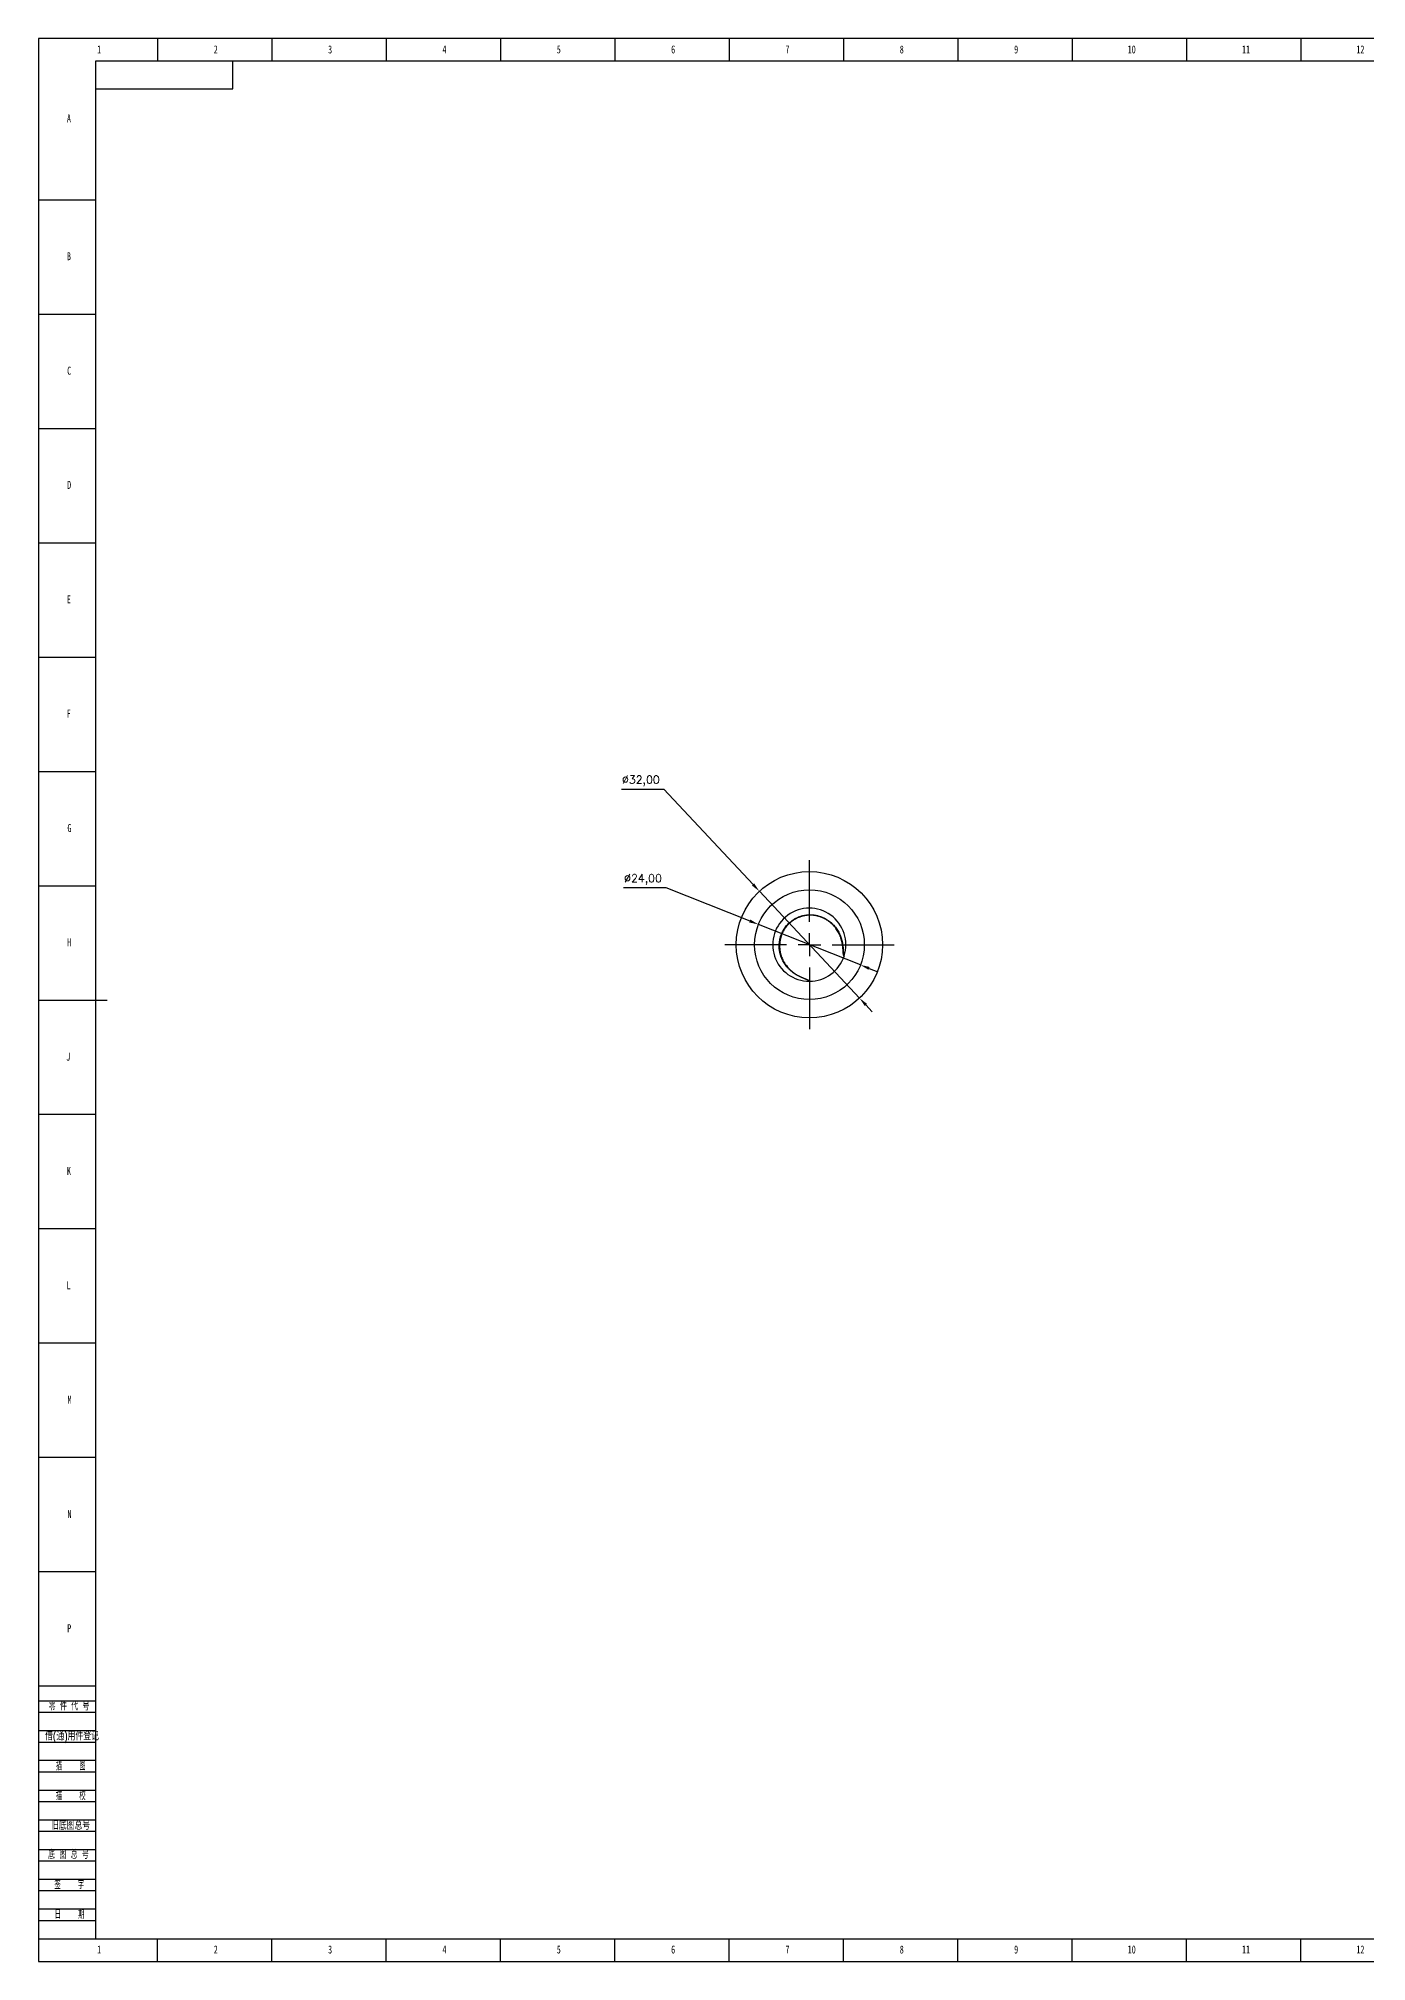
# Model space of a CAD drawing. Header units: millimetres. Extents: x 0 to 1189, y 0 to 841.
# Drawn here: x 0 to 581, y 0 to 841 of the extents above; entities that cross this region are included whole.
import ezdxf

# ---------------------------------------------------------------- set-up
doc = ezdxf.new("R2010")
doc.units = ezdxf.units.MM
doc.header["$PDSIZE"] = -1
for name, color, linetype in [('10', 7, 'Continuous'), ('5', 7, 'Continuous'), ('9', 7, 'Continuous')]:
    doc.layers.add(name, color=color, linetype=linetype)
doc.layers.add('文字层', color=3, linetype='Continuous', lineweight=25)
doc.styles.add('SLDTEXTSTYLE2', font='TXT', dxfattribs={"width": 0.7, "bigfont": 'bigfont'})
doc.styles.add('SLDTEXTSTYLE3', font='TXT', dxfattribs={"width": 0.7})
doc.styles.add('SLDTEXTSTYLE5', font='TXT', dxfattribs={"width": 0.614286, "bigfont": 'bigfont'})
doc.styles.add('SLDTEXTSTYLE7', font='TXT', dxfattribs={"width": 0.566667, "bigfont": 'bigfont'})
doc.styles.get("Standard").update_dxf_attribs({"font": 'txt.shx', "height": 7})
doc.dimstyles.new('ISO-25', dxfattribs={"dimtxt": 2.5, "dimasz": 2.5, "dimexe": 1.25, "dimexo": 0.625, "dimtad": 1, "dimtxsty": 'Standard', "dimcen": 2.5, "dimadec": 0, "dimazin": 0, "dimtfac": 1, "dimtmove": 0, "dimatfit": 3, "dimfxl": 1, "dimarcsym": 0})

# ---------------------------------------------------------------- blocks, each defined once
blk = doc.blocks.new('SW_CENTERMARKSYMBOL_0')
at = {"layer": '10', "color": 0}
for p, q in [((0, 10), (0, 37)), ((-10, 0), (-37, 0)), ((0, 0), (-5, 0)), ((0, 0), (0, 5)), ((0, 0), (0, -5)), ((0, 0), (5, 0)), ((10, 0), (37, 0)), ((0, -10), (0, -37))]:
    blk.add_line(p, q, dxfattribs=at)
blk = doc.blocks.new('SW_CENTERMARKSYMBOL_1')
at = {"layer": '10', "color": 0}
for p, q in [((0, 10), (0, 37)), ((-10, 0), (-37, 0)), ((0, 0), (-5, 0)), ((0, 0), (0, 5)), ((0, 0), (0, -5)), ((0, 0), (5, 0)), ((10, 0), (37, 0)), ((0, -10), (0, -37))]:
    blk.add_line(p, q, dxfattribs=at)
blk = doc.blocks.new('*D6')
at = {"layer": 'Defpoints', "color": 0, "transparency": 16777216}
for p in [(315.28, 468.05), (359.03, 421.33)]:
    blk.add_point(p, dxfattribs=at)
at = {"layer": '文字层', "color": 0, "lineweight": -2, "transparency": 16777216}
for p, q in [((254.97, 512.76), (273.41, 512.76)), ((273.41, 512.76), (312.49, 471.02)), ((359.03, 421.33), (315.28, 468.05)), ((361.81, 418.35), (364.6, 415.37))]:
    blk.add_line(p, q, dxfattribs=at)
at = {"layer": '文字层', "color": 0, "transparency": 16777216}
for points in [[(312.99, 471.49), (312, 470.56), (315.28, 468.05)], [(362.31, 418.82), (361.32, 417.89), (359.03, 421.33)]]:
    blk.add_solid(points, dxfattribs=at)
at = {"layer": '文字层', "color": 0, "transparency": 16777216, "insert": (263.43, 516.33), "char_height": 3.5, "attachment_point": 5}
blk.add_mtext('∅32,00', dxfattribs=at)
blk = doc.blocks.new('*D7')
at = {"layer": 'Defpoints', "color": 0, "transparency": 16777216}
for p in [(314.85, 453.55), (359.46, 435.83)]:
    blk.add_point(p, dxfattribs=at)
at = {"layer": '文字层', "color": 0, "lineweight": -2, "transparency": 16777216}
for p, q in [((255.9, 469.64), (274.34, 469.64)), ((274.34, 469.64), (311.06, 455.05)), ((359.46, 435.83), (314.85, 453.55)), ((363.25, 434.32), (367.04, 432.82))]:
    blk.add_line(p, q, dxfattribs=at)
at = {"layer": '文字层', "color": 0, "transparency": 16777216}
for points in [[(311.31, 455.69), (310.81, 454.42), (314.85, 453.55)], [(363.5, 434.95), (363, 433.69), (359.46, 435.83)]]:
    blk.add_solid(points, dxfattribs=at)
at = {"layer": '文字层', "color": 0, "transparency": 16777216, "insert": (264.36, 473.2), "char_height": 3.5, "attachment_point": 5}
blk.add_mtext('∅24,00', dxfattribs=at)

msp = doc.modelspace()

# ---------------------------------------------------------------- linework, layer by layer
at = {"color": 7, "linetype": 'Continuous', "lineweight": 25}
msp.add_line((352.371, 439.745), (352.366, 439.73), dxfattribs=at)
for radius in [32, 24]:
    msp.add_circle((337.153, 444.688), radius, dxfattribs=at)
for centre, radius, start, end in [((337.09, 444.67), 15.982, 342.105895, 270.190409), ((337.153, 444.688), 16, 270.020345, 341.947399)]:
    msp.add_arc(centre, radius, start, end, dxfattribs=at)
for points, knots in [([(337.143, 428.688), (337.141, 428.709), (337.138, 428.752), (337.103, 428.832), (337.035, 428.917), (336.935, 429.002), (336.714, 429.151), (336.185, 429.399), (335.346, 429.714), (334.505, 430.035), (333.921, 430.275), (333.589, 430.417), (333.33, 430.531), (333.084, 430.644), (332.757, 430.799), (332.202, 431.076), (331.413, 431.514), (330.501, 432.098), (329.34, 432.951), (328.398, 433.799), (327.721, 434.525), (327.48, 434.797), (327.129, 435.208), (326.409, 436.134), (325.461, 437.68), (324.754, 439.35), (324.42, 440.479), (324.292, 441.004), (324.213, 441.357), (324.092, 441.98), (323.971, 442.882), (323.912, 443.97), (323.939, 445.057), (324.05, 446.138), (324.214, 447.032), (324.367, 447.651), (324.452, 447.959), (324.503, 448.133), (324.635, 448.566), (324.892, 449.291), (325.337, 450.284), (325.861, 451.241), (326.463, 452.157), (327.137, 453.021), (327.661, 453.591), (327.983, 453.91), (328.112, 454.036), (328.342, 454.254), (328.816, 454.674), (329.53, 455.236), (330.289, 455.74), (330.92, 456.105), (331.561, 456.442), (332.386, 456.815), (333.154, 457.089), (333.63, 457.233), (333.805, 457.283), (334.069, 457.356), (334.644, 457.498), (335.538, 457.663), (336.62, 457.775), (337.706, 457.8), (338.613, 457.749), (339.336, 457.664), (339.875, 457.579), (340.276, 457.499), (340.541, 457.44), (340.717, 457.398), (341.198, 457.278), (341.975, 457.042), (342.988, 456.647), (343.969, 456.174), (344.909, 455.627), (345.8, 455.012), (346.395, 454.53), (346.732, 454.232), (346.866, 454.112), (347.098, 453.897), (347.809, 453.2), (348.863, 451.958), (349.823, 450.423), (350.374, 449.287), (350.605, 448.739), (350.71, 448.474), (350.775, 448.306), (350.944, 447.848), (351.19, 447.092), (351.459, 446.05), (351.665, 444.994), (351.812, 443.926), (351.907, 442.85), (351.956, 441.892), (351.986, 441.234), (352.01, 440.876), (352.027, 440.668), (352.053, 440.433), (352.091, 440.214), (352.133, 440.064), (352.163, 439.981), (352.195, 439.911), (352.238, 439.841), (352.298, 439.777), (352.347, 439.755), (352.371, 439.745)], [0, 0, 0, 0, 0.0009172, 0.0018428, 0.0036999, 0.0055972, 0.0075094, 0.0152095, 0.0307365, 0.046325, 0.0541289, 0.0580308, 0.061933, 0.0663953, 0.0697426, 0.0775577, 0.0932099, 0.1087942, 0.1243321, 0.1555094, 0.1633688, 0.1672872, 0.1711988, 0.1867899, 0.2179557, 0.2493243, 0.2649172, 0.2688168, 0.2727201, 0.2805433, 0.2962876, 0.3120052, 0.32763, 0.3432582, 0.3589863, 0.3668877, 0.3708232, 0.3727876, 0.3747503, 0.3903962, 0.4060227, 0.4217297, 0.4375561, 0.4533738, 0.4690644, 0.4710199, 0.4729747, 0.4768827, 0.4846977, 0.5003661, 0.5161583, 0.5240338, 0.5318752, 0.5475042, 0.5631495, 0.5670763, 0.569043, 0.571012, 0.578915, 0.5946582, 0.6102885, 0.6259056, 0.641608, 0.6495136, 0.6573854, 0.6652198, 0.6671742, 0.6691269, 0.6730286, 0.6886153, 0.7042454, 0.7199972, 0.7356643, 0.7512286, 0.7667821, 0.7687302, 0.7706793, 0.774582, 0.7824106, 0.8137175, 0.8447829, 0.8604196, 0.8682708, 0.870507, 0.8727399, 0.8760829, 0.8916207, 0.9071063, 0.9225948, 0.9381294, 0.9537144, 0.9692762, 0.9796244, 0.9822058, 0.9847845, 0.9886355, 0.9924601, 0.9943707, 0.9953657, 0.9962755, 0.9976876, 0.9989015, 1, 1, 1, 1]), ([(352.366, 439.73), (352.363, 439.731), (352.358, 439.732), (352.347, 439.737), (352.335, 439.742), (352.32, 439.75), (352.304, 439.759), (352.288, 439.771), (352.275, 439.781), (352.263, 439.791), (352.252, 439.802), (352.238, 439.817), (352.221, 439.837), (352.202, 439.862), (352.186, 439.888), (352.168, 439.919), (352.151, 439.953), (352.13, 440), (352.103, 440.068), (352.072, 440.169), (352.043, 440.294), (352.02, 440.417), (352, 440.55), (351.978, 440.729), (351.955, 440.961), (351.934, 441.23), (351.919, 441.454), (351.908, 441.633), (351.896, 441.812), (351.882, 442.037), (351.864, 442.305), (351.845, 442.574), (351.817, 442.932), (351.776, 443.38), (351.716, 443.915), (351.644, 444.447), (351.564, 444.941), (351.465, 445.466), (351.315, 446.162), (351.132, 446.851), (350.919, 447.53), (350.772, 447.952), (350.633, 448.32), (350.5, 448.654), (350.252, 449.231), (349.856, 450.034), (349.316, 450.959), (348.799, 451.715), (348.364, 452.28), (348.004, 452.713), (347.662, 453.096), (347.289, 453.484), (346.922, 453.84), (346.392, 454.318), (345.818, 454.78), (345.238, 455.191), (344.769, 455.497), (344.331, 455.76), (343.837, 456.031), (343.378, 456.26), (342.864, 456.493), (342.39, 456.685), (341.864, 456.875), (341.379, 457.03), (340.865, 457.172), (340.369, 457.29), (339.818, 457.398), (339.285, 457.48), (338.724, 457.543), (338.212, 457.579), (337.651, 457.597), (337.142, 457.593), (336.583, 457.567), (336.076, 457.523), (335.519, 457.452), (335.014, 457.367), (334.487, 457.256), (333.988, 457.132), (333.448, 456.975), (332.94, 456.802), (332.275, 456.546), (331.625, 456.252), (330.994, 455.918), (330.506, 455.634), (330.073, 455.357), (329.611, 455.034), (329.203, 454.725), (328.653, 454.272), (328.129, 453.787), (327.637, 453.27), (327.265, 452.847), (326.941, 452.448), (326.603, 451.993), (326.312, 451.568), (326.012, 451.088), (325.757, 450.643), (325.498, 450.145), (325.282, 449.683), (325.074, 449.191), (324.893, 448.715), (324.723, 448.206), (324.573, 447.69), (324.437, 447.141), (324.33, 446.613), (324.24, 446.058), (324.178, 445.551), (324.132, 444.993), (324.11, 444.484), (324.107, 443.923), (324.125, 443.411), (324.166, 442.848), (324.224, 442.338), (324.306, 441.806), (324.402, 441.304), (324.562, 440.61), (324.812, 439.752), (325.135, 438.89), (325.427, 438.234), (325.675, 437.727), (325.917, 437.277), (326.277, 436.661), (326.754, 435.937), (327.244, 435.3), (327.59, 434.891), (327.827, 434.62), (328.253, 434.159), (328.894, 433.532), (329.748, 432.803), (330.611, 432.166), (331.333, 431.7), (331.907, 431.361), (332.379, 431.1), (332.796, 430.887), (333.119, 430.73), (333.363, 430.615), (333.625, 430.496), (333.954, 430.351), (334.285, 430.21), (334.618, 430.074), (334.869, 429.972), (335.078, 429.889), (335.245, 429.823), (335.412, 429.756), (335.621, 429.673), (335.872, 429.572), (336.079, 429.485), (336.244, 429.413), (336.359, 429.361), (336.481, 429.303), (336.601, 429.242), (336.704, 429.186), (336.781, 429.14), (336.834, 429.106), (336.893, 429.065), (336.95, 429.022), (337.004, 428.975), (337.042, 428.936), (337.07, 428.905), (337.087, 428.883), (337.102, 428.861), (337.114, 428.842), (337.125, 428.823), (337.134, 428.802), (337.141, 428.787), (337.146, 428.77), (337.15, 428.757), (337.153, 428.744), (337.155, 428.733), (337.157, 428.72), (337.159, 428.708), (337.159, 428.697), (337.159, 428.691), (337.159, 428.688)], [0, 0, 0, 0, 0.0001238, 0.0002473, 0.0004942, 0.0006919, 0.0009903, 0.0013159, 0.0015582, 0.0017275, 0.0019812, 0.0022393, 0.0026281, 0.0031147, 0.0035978, 0.0039595, 0.0046942, 0.0052468, 0.0062157, 0.0078981, 0.0098527, 0.0118067, 0.0133717, 0.0157231, 0.0196454, 0.0235671, 0.0274889, 0.0294499, 0.031411, 0.035333, 0.0392549, 0.0431766, 0.0470983, 0.0549423, 0.0627803, 0.0705961, 0.0783916, 0.0846165, 0.0939406, 0.1094717, 0.1156928, 0.1250451, 0.1289525, 0.132868, 0.1407259, 0.15637, 0.1719174, 0.1874467, 0.1963443, 0.2030402, 0.2120107, 0.2187429, 0.2265582, 0.2343424, 0.2498564, 0.2587201, 0.2653796, 0.2742878, 0.2810008, 0.289989, 0.2967023, 0.305614, 0.3122784, 0.3211518, 0.3278074, 0.3355833, 0.3433831, 0.3523426, 0.3590888, 0.3680377, 0.3747207, 0.3836076, 0.3902655, 0.3991467, 0.4058213, 0.4147531, 0.4214874, 0.4293495, 0.4371698, 0.4460715, 0.4527341, 0.4682787, 0.477194, 0.4839102, 0.4929025, 0.4996194, 0.5085361, 0.5152053, 0.5307494, 0.5396547, 0.5463586, 0.5553442, 0.5620954, 0.571096, 0.5778424, 0.5867889, 0.5934718, 0.602361, 0.6090226, 0.6167997, 0.6245944, 0.6324195, 0.640285, 0.6492521, 0.6559469, 0.6648468, 0.6715124, 0.6804007, 0.6870778, 0.696009, 0.7027391, 0.7117246, 0.7184305, 0.7262274, 0.7340074, 0.7495592, 0.7651775, 0.7741628, 0.7808866, 0.7898126, 0.7964875, 0.812034, 0.8276134, 0.8315241, 0.8354429, 0.8433047, 0.858957, 0.8745325, 0.892328, 0.905728, 0.9120091, 0.9214377, 0.9292861, 0.9324247, 0.937133, 0.9410576, 0.9449835, 0.9528399, 0.9567694, 0.9606988, 0.9646282, 0.9665929, 0.9685576, 0.972487, 0.9764164, 0.9803448, 0.9823085, 0.9842721, 0.9858433, 0.988202, 0.9901664, 0.9909514, 0.9921287, 0.9929143, 0.9940961, 0.9952206, 0.9960647, 0.996459, 0.9970466, 0.9972697, 0.997604, 0.9980228, 0.9982473, 0.9985871, 0.9987574, 0.9990115, 0.9992084, 0.9993265, 0.9995038, 0.9997512, 0.9998756, 1, 1, 1, 1])]:
    msp.add_open_spline(points, degree=3, knots=knots, dxfattribs=at)
msp.add_open_spline([(337.159, 428.688), (337.154, 428.688), (337.148, 428.688), (337.143, 428.688)], degree=3, dxfattribs=at)
at = {"layer": '5', "color": 7}
for p, q in [((1189, 841), (0, 841)), ((0, 841), (0, 0)), ((0, 114), (25, 114)), ((0, 109), (25, 109)), ((0, 101), (25, 101)), ((0, 96), (25, 96)), ((0, 88), (25, 88)), ((0, 83), (25, 83)), ((0, 75), (25, 75)), ((0, 70), (25, 70)), ((0, 62), (25, 62)), ((0, 57), (25, 57)), ((0, 49), (25, 49)), ((0, 44), (25, 44)), ((0, 36), (25, 36)), ((0, 31), (25, 31)), ((0, 23), (25, 23)), ((0, 18), (25, 18)), ((0, 0), (1189, 0))]:
    msp.add_line(p, q, dxfattribs=at)
at = {"layer": '5'}
for p, q in [((52, 841), (52, 831.05)), ((102, 841), (102, 831.05)), ((152, 841), (152, 831.05)), ((202, 841), (202, 831.05)), ((252, 841), (252, 831.05)), ((302, 841), (302, 831.05)), ((352, 841), (352, 831.05)), ((402, 841), (402, 831.05)), ((452, 841), (452, 831.05)), ((502, 841), (502, 831.05)), ((552, 841), (552, 831.05)), ((0, 770.5), (25, 770.5)), ((0, 720.5), (25, 720.5)), ((0, 670.5), (25, 670.5)), ((0, 620.5), (25, 620.5)), ((0, 570.5), (25, 570.5)), ((0, 520.5), (25, 520.5)), ((0, 470.5), (25, 470.5)), ((0, 370.5), (25, 370.5)), ((0, 320.5), (25, 320.5)), ((0, 270.5), (25, 270.5)), ((0, 220.5), (25, 220.5)), ((0, 170.5), (25, 170.5)), ((0, 120.5), (25, 120.5)), ((52, 0), (52, 10)), ((102, 0), (102, 10)), ((152, 0), (152, 10)), ((202, 0), (202, 10)), ((252, 0), (252, 10)), ((302, 0), (302, 10)), ((352, 0), (352, 10)), ((402, 0), (402, 10)), ((452, 0), (452, 10)), ((502, 0), (502, 10)), ((552, 0), (552, 10))]:
    msp.add_line(p, q, dxfattribs=at)
at = {"layer": '5', "color": 7, "lineweight": 25}
for p, q in [((1179, 831.05), (25, 831.05)), ((25, 831.05), (25, 10)), ((85, 819), (85, 831)), ((25, 819), (85, 819)), ((0, 10), (1179, 10))]:
    msp.add_line(p, q, dxfattribs=at)
at = {"layer": '5', "lineweight": 25}
msp.add_line((0, 420.5), (30, 420.5), dxfattribs=at)

# ---------------------------------------------------------------- block references
at = {"layer": '10'}
for name in ['SW_CENTERMARKSYMBOL_0', 'SW_CENTERMARKSYMBOL_1']:
    msp.add_blockref(name, (337.153, 444.688), dxfattribs=at)

# ---------------------------------------------------------------- texts
at = {"layer": '10', "char_height": 3.5, "attachment_point": 2, "style": 'SLDTEXTSTYLE3'}
for s, insert in [('1', (26.544, 837.962)), ('2', (77.544, 837.962)), ('3', (127.544, 837.962)), ('4', (177.544, 837.962)), ('5', (227.544, 837.962)), ('6', (277.547, 837.962)), ('7', (327.547, 837.962)), ('8', (377.547, 837.962)), ('9', (427.547, 837.962)), ('10', (478.089, 837.962)), ('11', (528.089, 837.962)), ('12', (578.089, 837.962)), ('A', (13.32, 807.77)), ('B', (13.32, 747.52)), ('C', (13.427, 697.462)), ('D', (13.43, 647.52)), ('E', (13.318, 597.462)), ('F', (13.224, 547.52)), ('G', (13.539, 497.462)), ('H', (13.43, 447.52)), ('J', (13.015, 397.462)), ('K', (13.32, 347.52)), ('L', (13.181, 297.462)), ('M', (13.597, 247.52)), ('N', (13.549, 197.462)), ('P', (13.444, 147.52)), ('1', (26.544, 7.02)), ('2', (77.544, 7.02)), ('3', (127.544, 7.02)), ('4', (177.544, 7.02)), ('5', (227.544, 7.02)), ('6', (277.547, 7.02)), ('7', (327.547, 7.02)), ('8', (377.547, 7.02)), ('9', (427.547, 7.02)), ('10', (478.089, 7.02)), ('11', (528.089, 7.02)), ('12', (578.089, 7.02))]:
    msp.add_mtext(s, dxfattribs=dict(at, insert=insert))
at = {"layer": '9', "color": 7, "char_height": 3.5}
for s, insert, attachment_point, style in [('零 件 代 号', (4.482, 113.36), 1, 'SLDTEXTSTYLE5'), ('借(通)用件登记', (2.933, 100.276), 1, 'SLDTEXTSTYLE2'), ('描    图', (14.133, 87.176), 2, 'SLDTEXTSTYLE7'), ('描    校', (14.101, 74.137), 2, 'SLDTEXTSTYLE7'), ('旧底图总号', (5.459, 61.201), 1, 'SLDTEXTSTYLE2'), ('底 图 总 号', (4.212, 48.433), 1, 'SLDTEXTSTYLE5'), ('签    字', (13.487, 35.193), 2, 'SLDTEXTSTYLE7'), ('日    期', (13.564, 22.233), 2, 'SLDTEXTSTYLE7')]:
    msp.add_mtext(s, dxfattribs=dict(at, insert=insert, attachment_point=attachment_point, style=style))

# ---------------------------------------------------------------- dimensions: what is measured, and where the dimension line sits
at = {"layer": '文字层'}
for p1, p2, picture, middle in [((359.026, 421.33), (315.281, 468.046), '*D6', (263.429, 512.76)), ((359.458, 435.828), (314.849, 453.548), '*D7', (264.357, 469.639))]:
    dim = msp.add_diameter_dim_2p(p1=p1, p2=p2, dimstyle='ISO-25', override={"dimtxt": 3.5, "dimasz": 4.08, "dimexe": 2, "dimexo": 0, "dimgap": 1.524, "dimtih": 1, "dimtoh": 1, "dimlfac": 0.5, "dimzin": 0, "dimadec": 2, "dimtzin": 0}, dxfattribs=at)
    dim.commit()
    dim.dimension.update_dxf_attribs({"geometry": picture, "text_midpoint": middle, "dimtype": 163})

doc.saveas('drawing.dxf')
